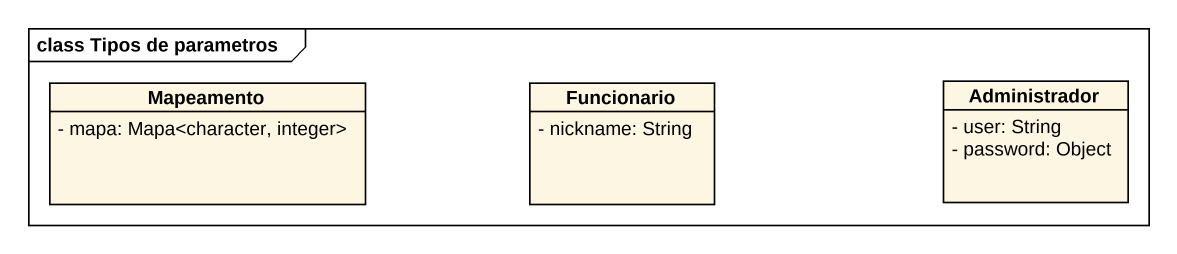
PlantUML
@startuml
mainframe class Tipos de parametros
hide circle
hide empty members
skinparam classAttributeIconSize 0
class Mapeamento {
  - mapa: Mapa<character, integer>
}
class Funcionario {
  - nickname: String
}
class Administrador {
  - user: String
  - password: Object
}
@enduml
